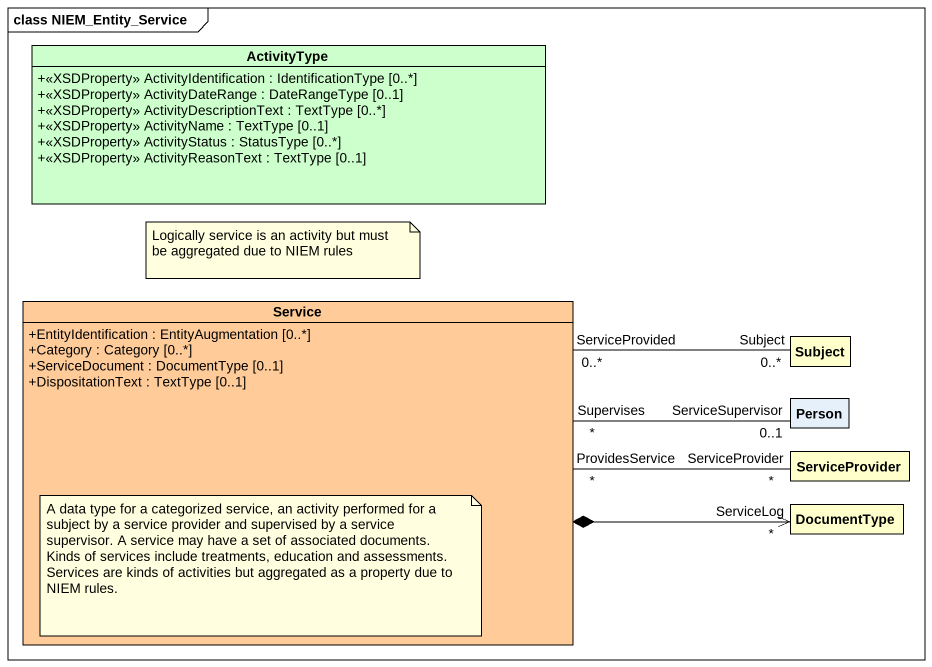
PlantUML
@startuml
mainframe class NIEM_Entity_Service
hide circle
hide empty members
skinparam classAttributeIconSize 0
class ActivityType #CCFFCC {
  +<<XSDProperty>> ActivityIdentification : IdentificationType [0..*]
  +<<XSDProperty>> ActivityDateRange : DateRangeType [0..1]
  +<<XSDProperty>> ActivityDescriptionText : TextType [0..*]
  +<<XSDProperty>> ActivityName : TextType [0..1]
  +<<XSDProperty>> ActivityStatus : StatusType [0..*]
  +<<XSDProperty>> ActivityReasonText : TextType [0..1]
}
class Service #FFCC99 {
  +EntityIdentification : EntityAugmentation [0..*]
  +Category : Category [0..*]
  +ServiceDocument : DocumentType [0..1]
  +DispositationText : TextType [0..1]
}
class Subject #FFFFCC
class "Person" as Person_
class ServiceProvider #FFFFCC
class DocumentType #FFFFCC
Service "Supervises\n*" -right- "ServiceSupervisor\n0..1" Person_
Service "ProvidesService\n*" -right- "ServiceProvider\n*" ServiceProvider
Service *-right-> "ServiceLog\n*" DocumentType
Subject "Subject\n0..*" -left- "ServiceProvided\n0..*" Service
note as N1
  Logically service is an activity but must be aggregated due to NIEM rules
end note
note as N2
  A data type for a categorized service, an activity performed for a subject by a service provider and supervised by a service supervisor. A service may have a set of associated documents.
  Kinds of services include treatments, education and assessments.
  Services are kinds of activities but aggregated as a property due to NIEM rules.
end note
@enduml
